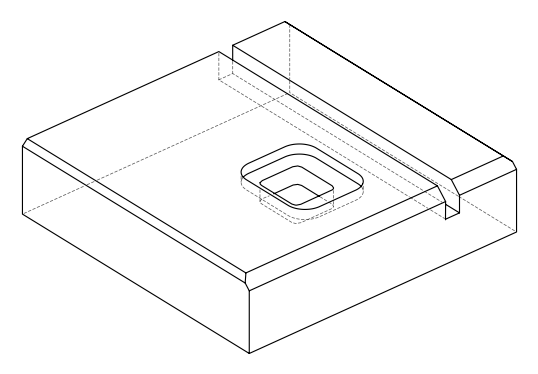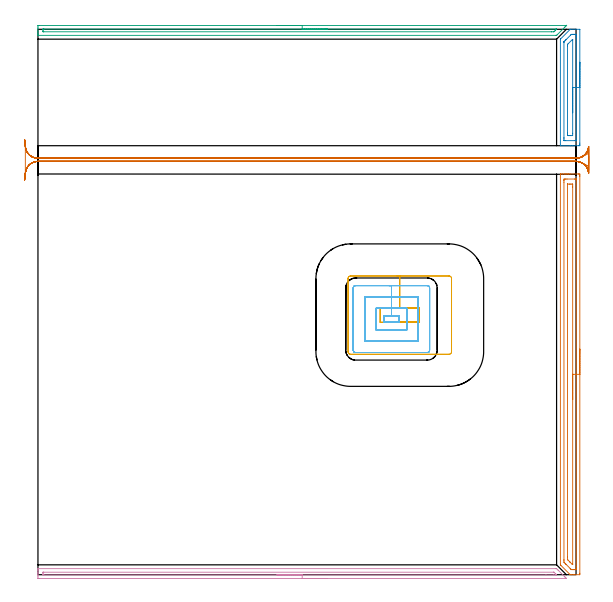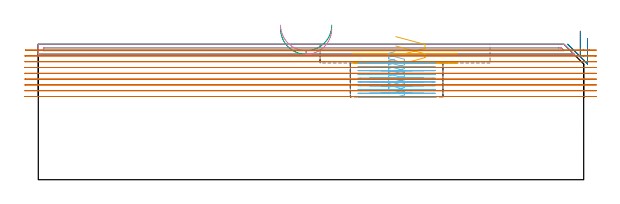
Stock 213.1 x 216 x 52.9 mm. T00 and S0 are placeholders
(PLAN: 7 operations, 3 tool changes, 27.8 min)
(1 AREA_MILL | FG_CHAMFER_SURFACE | UGT0205_001 | 4 min | 4849 mm3)
(2 AREA_MILL_1 | FG_CHAMFER_SURFACE_1 | UGT0205_001 | 1.29 min | 1477 mm3)
(3 AREA_MILL_2 | FG_CHAMFER_SURFACE_2 | UGT0205_001 | 3.48 min | 1575 mm3)
(4 AREA_MILL_3 | FG_CHAMFER_SURFACE_3 | UGT0205_001 | 3.48 min | 1574 mm3)
(5 MILL_RECTANGULAR_POCKET | POCKET_RECTANGULAR_STRAIGHT | UGT0201_109 | Follow Part, ap 6.35, ae 75% | 1 min | 26164 mm3)
(6 MILL_RECTANGULAR_POCKET_1 | POCKET_RECTANGULAR_STRAIGHT_1 | UGT0201_014 | Follow Part, ap 1.5, ae 75% | 5.93 min | 15475 mm3)
(7 MILL_RECTANGULAR_SLOT | SLOT_RECTANGULAR | NXT0201_013 | Follow Part, ap 2.5, ae 75% | 8.61 min | 48444 mm3)
(TOOL UGT0205_001 | Chamfer Mill 20 x 3 x 45 deg. | D20 FL50 Z2)
(TOOL UGT0201_109 | End Mill 25.4 mm | D25.4 FL25 Z2)
(TOOL UGT0201_014 | End mill 6 mm | D6 FL24 Z4)
(TOOL NXT0201_013 | ENDMILL 10mm | D10 FL30 Z4)
(OP 1 AREA_MILL)
G17 G21 G94 G90
T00 M6
G54
G17 G0 G90 X214.6 Y89.35 S1061 M3
G43 Z62.9 H0
Z55.2
G94 G1 Y89.312 Z54.328 F250.
Y89.198 Z53.464
Y89.009 Z52.612
Y88.747 Z51.78
Y88.413 Z50.974
Y88.01 Z50.2
Y87.541 Z49.464
Y87.01 Z48.772
Y86.421 Z48.129
Y85.778 Z47.54
Y85.086 Z47.008
Y84.35 Z46.54
Y83.576 Z46.137
Y82.77 Z45.803
Y81.938 Z45.541
Y81.086 Z45.352
Y80.222 Z45.238
Y79.35 Z45.2
Y0.573
X214.598 Y0.306 Z45.202
X214.592 Y0.003 Z45.206
X214.498 Y0. Z45.299
X212.499 Z47.297
X211.996 Z47.803
X211.252 Z48.547
X210.796 Y0.01 Z49.004
X210.75 Y0.052 Z49.05
X210.671 Y0.128 Z49.127
X207.065 Y3.733 Z52.732
X207.025 Y3.774 Z52.772
X206.905 Y3.897 Z52.891
X206.9 Y4.134 Z52.9
Y158.572
X206.903 Y158.69 Z52.889
X206.999 Y158.698 Z52.793
X207.103 Y158.7 Z52.696
X207.755 Z52.044
X208.498 Z51.301
X209.001 Z50.795
X209.253 Z50.544
X209.876 Z49.921
X210.127 Z49.67
X210.747 Z49.047
X213.936 Z45.86
X214.248 Y158.696 Z45.549
X214.592 Y158.69 Z45.204
X214.597 Y158.482 Z45.201
X214.599 Y158.127
X214.6 Y157.768 Z45.2
Y79.35
X213.186 Z46.614
Y3.243
X213.185 Y2.545 Z46.615
X213.183 Y2.353 Z46.617
X213.179 Y2.013 Z46.621
X212.842 Y2.004 Z46.958
X212.499 Y2.002 Z47.301
X211.97 Y2.001 Z47.83
X211.624 Y2.005 Z48.176
X211.279 Y2.01 Z48.521
X211.221 Y2.041 Z48.579
X211.175 Y2.082 Z48.625
X211.082 Y2.171 Z48.718
X210.897 Y2.353 Z48.904
X210.75 Y2.5 Z49.05
X209.116 Y4.134 Z50.684
X209.001 Y4.249 Z50.799
X208.618 Y4.635 Z51.182
X208.425 Y4.832 Z51.375
X208.331 Y4.931 Z51.469
X208.321 Y5.024 Z51.479
X208.315 Y5.722 Z51.485
Y5.914
X208.314 Y155.457 Z51.486
X208.315 Y156.155 Z51.485
X208.317 Y156.347 Z51.483
X208.321 Y156.686 Z51.479
X208.658 Y156.696 Z51.142
X209.001 Y156.699 Z50.799
X209.529 Y156.7 Z50.271
X212.499 Z47.301
X213.027 Z46.773
X213.141 Y156.697 Z46.659
X213.16 Y156.695 Z46.64
X213.176 Y156.691 Z46.624
X213.179 Y156.669 Z46.621
X213.183 Y156.54 Z46.617
X213.185 Y156.347 Z46.615
X213.186 Y79.35 Z46.614
X211.772 Z48.028
X211.771 Y4.134 Z48.029
X211.77 Y4.059 Z48.03
X211.767 Y4.023 Z48.033
X211.765 Y4.011 Z48.035
X211.748 Y4.007 Z48.052
X211.684 Y4.027 Z48.116
X211.624 Y4.08 Z48.176
X211.567 Y4.134 Z48.233
X210.75 Y4.949 Z49.05
X210.675 Y5.024 Z49.125
X209.876 Y5.828 Z49.924
X209.796 Y5.914 Z50.004
X209.735 Y5.993 Z50.065
X209.733 Y6.059 Z50.067
X209.729 Y6.804 Z50.071
Y6.954
Y154.566
X209.73 Y154.641 Z50.07
X209.733 Y154.677 Z50.067
X209.735 Y154.688 Z50.065
X209.75 Y154.694 Z50.05
X209.876 Y154.697 Z49.924
X210.619 Y154.7 Z49.181
X210.75 Z49.05
X211.495 Y154.699 Z48.305
X211.624 Y154.695 Z48.176
X211.75 Y154.69 Z48.05
X211.764 Y154.566 Z48.036
X211.767 Y154.421 Z48.033
X211.771 Y153.676 Z48.029
Y153.527
X211.772 Y79.35 Z48.028
Y78.478 Z48.066
Y77.613 Z48.18
Y76.762 Z48.369
Y75.93 Z48.631
Y75.124 Z48.965
Y74.35 Z49.368
Y73.614 Z49.837
Y72.922 Z50.368
Y72.279 Z50.957
Y71.69 Z51.601
Y71.158 Z52.293
Y70.69 Z53.028
Y70.287 Z53.802
Y69.953 Z54.608
Y69.691 Z55.44
Y69.502 Z56.292
Y69.388 Z57.157
Y69.35 Z58.028
G0 Z62.9
M5
M2
(OP 2 AREA_MILL_1)
G17 G21 G94 G90
T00 M6
G54
G17 G0 G90 X214.6 Y202.95 S1061 M3
G43 Z62.9 H0
Z55.2
G94 G1 Y202.912 Z54.328 F250.
Y202.798 Z53.464
Y202.609 Z52.612
Y202.347 Z51.78
Y202.013 Z50.974
Y201.61 Z50.2
Y201.141 Z49.464
Y200.61 Z48.772
Y200.021 Z48.129
Y199.378 Z47.54
Y198.686 Z47.008
Y197.95 Z46.54
Y197.176 Z46.137
Y196.37 Z45.803
Y195.538 Z45.541
Y194.686 Z45.352
Y193.822 Z45.238
Y192.95 Z45.2
Y170.922
X214.598 Y170.395 Z45.202
X214.594 Y170.044 Z45.203
X214.591 Y169.91 Z45.205
X214.248 Y169.9 Z45.548
X211.624 Z48.169
X210.853 Z48.945
X210.807 Z48.991
X206.982 Y169.901 Z52.816
X206.904 Y169.91 Z52.891
X206.9 Y169.952 Z52.9
Y211.967
X206.903 Y212.095 Z52.889
X206.976 Y212.178 Z52.821
X210.748 Y215.948 Z49.052
X210.79 Y215.99 Z49.008
X210.853 Y216. Z48.945
X214.592 Y215.999 Z45.206
X214.6 Y215.948 Z45.2
Y192.95
X213.186 Z46.614
X213.185 Y172.354 Z46.615
X213.184 Y172.164 Z46.616
X213.181 Y171.99 Z46.619
X213.179 Y171.913 Z46.621
X213.02 Y171.908 Z46.78
X212.758 Y171.901 Z47.042
X209.001 Y171.9 Z50.799
X208.385 Y171.902 Z51.415
X208.339 Y171.907 Z51.461
X208.321 Y171.911 Z51.479
X208.318 Y171.97 Z51.482
X208.316 Y172.164 Z51.484
X208.314 Y172.858 Z51.486
Y173.048
X208.315 Y210.893 Z51.485
X208.316 Y210.988 Z51.484
X208.318 Y211.035 Z51.482
X208.321 Y211.054 Z51.479
X208.341 Y211.083 Z51.459
X208.67 Y211.418 Z51.13
X209.001 Y211.752 Z50.799
X209.108 Y211.859 Z50.692
X210.867 Y213.618 Z48.933
X210.987 Y213.736 Z48.813
X211.203 Y213.945 Z48.597
X211.236 Y213.974 Z48.564
X211.278 Y213.99 Z48.522
X211.367 Y213.996 Z48.433
X211.624 Y213.999 Z48.176
X212.238 Y214. Z47.562
X212.499 Z47.301
X213.115 Y213.998 Z46.685
X213.161 Y213.993 Z46.639
X213.179 Y213.989 Z46.621
X213.182 Y213.93 Z46.618
X213.184 Y213.736 Z46.616
X213.186 Y213.042 Z46.614
Y212.852
Y192.95
X211.772 Z48.028
X211.771 Y174.817 Z48.029
Y174.669
X211.765 Y173.933 Z48.035
X211.652 Y173.905 Z48.148
X211.624 Y173.903 Z48.176
X210.782 Y173.9 Z49.018
X209.906 Y173.902 Z49.894
X209.876 Y173.907 Z49.924
X209.735 Y173.933 Z50.065
X209.733 Y174.077 Z50.067
X209.729 Y174.817 Z50.071
Y174.966
X209.728 Y209.463 Z50.072
X209.729 Y209.612 Z50.071
X209.733 Y209.909 Z50.067
X209.735 Y209.993 Z50.065
X209.747 Y210.036 Z50.053
X209.886 Y210.187 Z49.914
X211.646 Y211.946 Z48.154
X211.671 Y211.967 Z48.129
X211.717 Y211.99 Z48.083
X211.743 Z48.057
X211.765 Y211.98 Z48.035
X211.767 Y211.967 Z48.033
X211.77 Y211.889 Z48.03
X211.771 Y211.819 Z48.029
X211.772 Y192.95 Z48.028
Y192.078 Z48.066
Y191.213 Z48.18
Y190.362 Z48.369
Y189.53 Z48.631
Y188.724 Z48.965
Y187.95 Z49.368
Y187.214 Z49.837
Y186.522 Z50.368
Y185.879 Z50.957
Y185.29 Z51.601
Y184.758 Z52.293
Y184.29 Z53.028
Y183.887 Z53.802
Y183.553 Z54.608
Y183.291 Z55.44
Y183.102 Z56.292
Y182.988 Z57.157
Y182.95 Z58.028
G0 Z62.9
M5
M2
(OP 3 AREA_MILL_2)
G17 G21 G94 G90
T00 M6
G54
G17 G0 G90 X94.65 Y217.5 S1061 M3
G43 Z62.9 H0
Z59.
G94 G1 X94.688 Z58.128 F250.
X94.802 Z57.264
X94.991 Z56.412
X95.253 Z55.58
X95.587 Z54.774
X95.99 Z54.
X96.458 Z53.264
X96.989 Z52.572
X97.579 Z51.929
X98.222 Z51.34
X98.914 Z50.809
X99.65 Z50.34
X100.424 Z49.937
X101.23 Z49.603
X102.062 Z49.341
X102.913 Z49.152
X103.778 Z49.038
X104.65 Z49.
X209.203
X209.282 Y217.495 Z49.003
X209.283 Y217.494 Z49.004
X209.282 Y217.481 Z49.017
X208.697 Y216.897 Z49.603
X205.528 Y213.729 Z52.771
X205.395 Y213.604 Z52.89
X205.114 Y213.6 Z52.9
X0.167
X0.01 Y213.602 Z52.888
X0.007 Y213.659 Z52.833
X0. Y214.056 Z52.443
Y214.436 Z52.063
Y215.104 Z51.392
Y216.33 Z50.167
X0.002 Y216.889 Z49.605
X0.005 Y217.493 Z49.003
X0.008 Y217.495 Z49.001
X0.613 Y217.5 Z49.
X104.65
Y216.086 Z50.414
X205.114
X205.204 Y216.085 Z50.415
X205.382 Y216.081 Z50.419
X205.417 Y216.079 Z50.421
X205.41 Y216.068 Z50.432
X205.384 Y216.036 Z50.464
X205.346 Y215.996 Z50.504
X204.783 Y215.435 Z51.065
X204.447 Y215.104 Z51.396
X204.371 Y215.032 Z51.468
X204.305 Y215.02 Z51.48
X204.221 Y215.019 Z51.481
X203.418 Y215.014 Z51.486
X203.328
X2.31 Y215.015 Z51.485
X2.132 Y215.018 Z51.482
X2.02 Y215.021 Z51.479
X2.01 Y215.048 Z51.452
X2.007 Y215.104 Z51.396
X2.001 Y215.502 Z50.998
Y215.996 Z50.504
X2.002 Y216.046 Z50.454
X2.005 Y216.07 Z50.43
X2.008 Y216.077 Z50.423
X2.043 Y216.08 Z50.42
X2.221 Y216.085 Z50.415
X2.31 Y216.086 Z50.414
X2.399
X104.65
X105.521 Z50.452
X106.386 Z50.566
X107.238 Z50.755
X108.07 Z51.017
X108.876 Z51.351
X109.65 Z51.754
X110.386 Z52.223
X111.078 Z52.754
X111.721 Z53.343
X112.31 Z53.986
X112.841 Z54.679
X113.31 Z55.414
X113.713 Z56.188
X114.047 Z56.994
X114.309 Z57.826
X114.498 Z58.678
X114.612 Z59.543
X114.65 Z60.414
G0 Z62.9
M5
M2
(OP 4 AREA_MILL_3)
G17 G21 G94 G90
T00 M6
G54
G17 G0 G90 X114.65 Y-1.5 S1061 M3
G43 Z62.9 H0
Z59.
G94 G1 X114.612 Z58.128 F250.
X114.498 Z57.264
X114.309 Z56.412
X114.047 Z55.58
X113.713 Z54.774
X113.31 Z54.
X112.841 Z53.264
X112.31 Z52.572
X111.721 Z51.929
X111.078 Z51.34
X110.386 Z50.808
X109.65 Z50.34
X108.876 Z49.937
X108.07 Z49.603
X107.238 Z49.341
X106.386 Z49.152
X105.522 Z49.038
X104.65 Z49.
X0.613
X0.008 Y-1.495 Z49.001
X0.005 Y-1.493 Z49.003
X0. Y-0.889 Z49.605
Y-0.33 Z50.167
Y0.004 Z50.5
Y0.563 Z51.059
Y0.896 Z51.392
Y1.564 Z52.063
Y1.944 Z52.443
X0.007 Y2.341 Z52.833
X0.01 Y2.397 Z52.888
X0.167 Y2.4 Z52.9
X205.114
X205.397 Y2.394 Z52.888
X205.412 Y2.39 Z52.885
X205.997 Y1.803 Z52.303
X208.687 Y-0.887 Z49.613
X208.984 Y-1.184 Z49.315
X209.137 Y-1.336 Z49.161
X209.282 Y-1.484 Z49.014
X209.283 Y-1.494 Z49.004
X209.282 Y-1.499 Z48.999
X104.65 Y-1.5 Z49.
Y-0.086 Z50.414
X2.399
X2.02 Y-0.079 Z50.421
X2.01 Y-0.052 Z50.448
X2.008 Y0.004 Z50.504
X2.001 Y0.402 Z50.902
Y0.896 Z51.396
X2.003 Y0.946 Z51.446
X2.006 Y0.97 Z51.47
X2.008 Y0.977 Z51.477
X2.043 Y0.979 Z51.479
X2.221 Y0.984 Z51.484
X2.31 Y0.985 Z51.485
X204.133
X204.221 Y0.984 Z51.484
X204.31 Y0.98 Z51.48
X204.362 Y0.977 Z51.477
X204.391 Y0.952 Z51.452
X204.45 Y0.896 Z51.396
X205.114 Y0.234 Z50.734
X205.34 Y0.004 Z50.504
X205.407 Y-0.068 Z50.432
X205.292 Y-0.079 Z50.421
X205.201 Y-0.083 Z50.417
X205.114 Y-0.085 Z50.415
X204.311 Y-0.086 Z50.414
X201.196
X104.65
X103.778 Z50.452
X102.913 Z50.566
X102.062 Z50.755
X101.23 Z51.017
X100.424 Z51.351
X99.65 Z51.754
X98.914 Z52.223
X98.222 Z52.754
X97.579 Z53.343
X96.99 Z53.986
X96.458 Z54.678
X95.99 Z55.414
X95.587 Z56.188
X95.253 Z56.994
X94.991 Z57.826
X94.802 Z58.678
X94.688 Z59.543
X94.65 Z60.414
G0 Z62.9
M5
M2
(OP 5 MILL_RECTANGULAR_POCKET)
G17 G21 G94 G90
T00 M6
G54
G17 G0 G90 X139.682 Y100. S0 M3
G43 Z62.9 H0
Z55.9
G94 G1 X151.1 Z52.84 F250.
Y105.6 Z51.34
X143.3 Z49.25
X135.5 F500.
Y100.
X151.1
Y105.6
X143.3
Y118.3
X123.8
G3 X122.8 Y117.3 R1.
G1 Y88.3
G3 X123.8 Y87.3 R1.
G1 X162.8
G3 X163.8 Y88.3 R1.
G1 Y117.3
G3 X162.8 Y118.3 R1.
G1 X143.3
X142.3
G0 X139.682 Y100. Z52.25
G1 X151.1 Z49.191 F250.
Y105.6 Z47.69
X143.3 Z45.6
X135.5 F500.
Y100.
X151.1
Y105.6
X143.3
Y118.3
X123.8
G3 X122.8 Y117.3 R1.
G1 Y88.3
G3 X123.8 Y87.3 R1.
G1 X162.8
G3 X163.8 Y88.3 R1.
G1 Y117.3
G3 X162.8 Y118.3 R1.
G1 X143.3
X142.3
G0 Z62.9
M5
M2
(OP 6 MILL_RECTANGULAR_POCKET_1)
G17 G21 G94 G90
T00 M6
G54
G17 G0 G90 X139.288 Y102.5 S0 M3
G43 Z62.9 H0
Z50.014
G94 G1 X136.9 Z49.375 F250.
Y100. Z48.705
X143.1 Z47.043
Y102.5 Z46.373
X140. Z45.543
X136.9 F500.
Y100.
X143.1
Y102.5
X140.
Y105.5
X133.9
Y97.
X146.1
Y105.5
X140.
Y110.
X129.4
Y92.5
X150.6
Y110.
X140.
Y114.5
X125.8
G3 X124.9 Y113.6 R0.9
G1 Y88.9
G3 X125.8 Y88. R0.9
G1 X154.2
G3 X155.1 Y88.9 R0.9
G1 Y113.6
G3 X154.2 Y114.5 R0.9
G1 X140.
X139.
G0 X139.288 Y102.5 Z48.543
G1 X136.9 Z47.903 F250.
Y100. Z47.233
X143.1 Z45.572
Y102.5 Z44.902
X140. Z44.071
X136.9 F500.
Y100.
X143.1
Y102.5
X140.
Y105.5
X133.9
Y97.
X146.1
Y105.5
X140.
Y110.
X129.4
Y92.5
X150.6
Y110.
X140.
Y114.5
X125.8
G3 X124.9 Y113.6 R0.9
G1 Y88.9
G3 X125.8 Y88. R0.9
G1 X154.2
G3 X155.1 Y88.9 R0.9
G1 Y113.6
G3 X154.2 Y114.5 R0.9
G1 X140.
X139.
G0 X139.288 Y102.5 Z47.071
G1 X136.9 Z46.432 F250.
Y100. Z45.762
X143.1 Z44.1
Y102.5 Z43.431
X140. Z42.6
X136.9 F500.
Y100.
X143.1
Y102.5
X140.
Y105.5
X133.9
Y97.
X146.1
Y105.5
X140.
Y110.
X129.4
Y92.5
X150.6
Y110.
X140.
Y114.5
X125.8
G3 X124.9 Y113.6 R0.9
G1 Y88.9
G3 X125.8 Y88. R0.9
G1 X154.2
G3 X155.1 Y88.9 R0.9
G1 Y113.6
G3 X154.2 Y114.5 R0.9
G1 X140.
X139.
G0 X139.288 Y102.5 Z45.6
G1 X136.9 Z44.96 F250.
Y100. Z44.29
X143.1 Z42.629
Y102.5 Z41.959
X140. Z41.129
X136.9 F500.
Y100.
X143.1
Y102.5
X140.
Y105.5
X133.9
Y97.
X146.1
Y105.5
X140.
Y110.
X129.4
Y92.5
X150.6
Y110.
X140.
Y114.5
X125.8
G3 X124.9 Y113.6 R0.9
G1 Y88.9
G3 X125.8 Y88. R0.9
G1 X154.2
G3 X155.1 Y88.9 R0.9
G1 Y113.6
G3 X154.2 Y114.5 R0.9
G1 X140.
X139.
G0 X139.288 Y102.5 Z44.129
G1 X136.9 Z43.489 F250.
Y100. Z42.819
X143.1 Z41.158
Y102.5 Z40.488
X140. Z39.657
X136.9 F500.
Y100.
X143.1
Y102.5
X140.
Y105.5
X133.9
Y97.
X146.1
Y105.5
X140.
Y110.
X129.4
Y92.5
X150.6
Y110.
X140.
Y114.5
X125.8
G3 X124.9 Y113.6 R0.9
G1 Y88.9
G3 X125.8 Y88. R0.9
G1 X154.2
G3 X155.1 Y88.9 R0.9
G1 Y113.6
G3 X154.2 Y114.5 R0.9
G1 X140.
X139.
G0 X139.288 Y102.5 Z42.657
G1 X136.9 Z42.017 F250.
Y100. Z41.348
X143.1 Z39.686
Y102.5 Z39.016
X140. Z38.186
X136.9 F500.
Y100.
X143.1
Y102.5
X140.
Y105.5
X133.9
Y97.
X146.1
Y105.5
X140.
Y110.
X129.4
Y92.5
X150.6
Y110.
X140.
Y114.5
X125.8
G3 X124.9 Y113.6 R0.9
G1 Y88.9
G3 X125.8 Y88. R0.9
G1 X154.2
G3 X155.1 Y88.9 R0.9
G1 Y113.6
G3 X154.2 Y114.5 R0.9
G1 X140.
X139.
G0 X139.288 Y102.5 Z41.186
G1 X136.9 Z40.546 F250.
Y100. Z39.876
X143.1 Z38.215
Y102.5 Z37.545
X140. Z36.714
X136.9 F500.
Y100.
X143.1
Y102.5
X140.
Y105.5
X133.9
Y97.
X146.1
Y105.5
X140.
Y110.
X129.4
Y92.5
X150.6
Y110.
X140.
Y114.5
X125.8
G3 X124.9 Y113.6 R0.9
G1 Y88.9
G3 X125.8 Y88. R0.9
G1 X154.2
G3 X155.1 Y88.9 R0.9
G1 Y113.6
G3 X154.2 Y114.5 R0.9
G1 X140.
X139.
G0 X139.288 Y102.5 Z39.714
G1 X136.9 Z39.075 F250.
Y100. Z38.405
X143.1 Z36.743
Y102.5 Z36.073
X140. Z35.243
X136.9 F500.
Y100.
X143.1
Y102.5
X140.
Y105.5
X133.9
Y97.
X146.1
Y105.5
X140.
Y110.
X129.4
Y92.5
X150.6
Y110.
X140.
Y114.5
X125.8
G3 X124.9 Y113.6 R0.9
G1 Y88.9
G3 X125.8 Y88. R0.9
G1 X154.2
G3 X155.1 Y88.9 R0.9
G1 Y113.6
G3 X154.2 Y114.5 R0.9
G1 X140.
X139.
G0 X139.288 Y102.5 Z38.243
G1 X136.9 Z37.603 F250.
Y100. Z36.933
X143.1 Z35.272
Y102.5 Z34.602
X140. Z33.771
X136.9 F500.
Y100.
X143.1
Y102.5
X140.
Y105.5
X133.9
Y97.
X146.1
Y105.5
X140.
Y110.
X129.4
Y92.5
X150.6
Y110.
X140.
Y114.5
X125.8
G3 X124.9 Y113.6 R0.9
G1 Y88.9
G3 X125.8 Y88. R0.9
G1 X154.2
G3 X155.1 Y88.9 R0.9
G1 Y113.6
G3 X154.2 Y114.5 R0.9
G1 X140.
X139.
G0 X139.288 Y102.5 Z36.771
G1 X136.9 Z36.132 F250.
Y100. Z35.462
X143.1 Z33.801
Y102.5 Z33.131
X140. Z32.3
X136.9 F500.
Y100.
X143.1
Y102.5
X140.
Y105.5
X133.9
Y97.
X146.1
Y105.5
X140.
Y110.
X129.4
Y92.5
X150.6
Y110.
X140.
Y114.5
X125.8
G3 X124.9 Y113.6 R0.9
G1 Y88.9
G3 X125.8 Y88. R0.9
G1 X154.2
G3 X155.1 Y88.9 R0.9
G1 Y113.6
G3 X154.2 Y114.5 R0.9
G1 X140.
X139.
G0 Z62.9
M5
M2
(OP 7 MILL_RECTANGULAR_SLOT)
G17 G21 G94 G90
T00 M6
G54
G17 G0 G90 X218.056 Y166.827 S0 M3
G43 Z62.9 H0
Z50.633
G94 G1 X215.388 Y165.454 F250.
G2 X213.1 Y164.9 R5. F500.
G1 X0.
G2 X-4.97 Y169.353 R5.
G1 X-5.
Y159.247
X-4.97
G2 X0. Y163.7 R5.
G1 X213.1
G2 X215.389 Y163.145 R5.
G1 X218.056 Y161.772 F250.
G0 Z62.9
X-5.298 Y156.265
Z48.367
G1 X-4.97 Y159.247
G2 X0. Y163.7 R5. F500.
G1 X213.1
G2 X217.588 Y160.904 R5.
G3 X218.1 Y163.099 R5.
G1 Y165.487
G3 X217.585 Y167.69 R5.
G2 X213.1 Y164.9 R5.
G1 X0.
G2 X-4.97 Y169.353 R5.
G1 X-5.298 Y172.335 F250.
G0 Y156.265 Z46.1
G1 X-4.97 Y159.247
G2 X0. Y163.7 R5. F500.
G1 X213.1
G2 X217.995 Y159.718 R5.
G1 X218.025 Y159.713
G3 X218.1 Y160.568 R5.
G1 Y168.029
G3 X218.025 Y168.886 R5.
G1 X217.995 Y168.881
G2 X213.1 Y164.9 R5.
G1 X0.
G2 X-4.97 Y169.353 R5.
G1 X-5.298 Y172.335 F250.
G0 Y156.265 Z43.833
G1 X-4.97 Y159.247
G2 X0. Y163.7 R5. F500.
G1 X213.1
G2 X218.09 Y159.016 R5.
G1 Y169.584
G2 X213.1 Y164.9 R5.
G1 X0.
G2 X-4.97 Y169.353 R5.
G1 X-5.298 Y172.335 F250.
G0 Y156.265 Z41.567
G1 X-4.97 Y159.247
G2 X0. Y163.7 R5. F500.
G1 X213.1
G2 X218.09 Y159.016 R5.
G1 Y169.584
G2 X213.1 Y164.9 R5.
G1 X0.
G2 X-4.97 Y169.353 R5.
G1 X-5.298 Y172.335 F250.
G0 Y156.265 Z39.3
G1 X-4.97 Y159.247
G2 X0. Y163.7 R5. F500.
G1 X213.1
G2 X218.09 Y159.016 R5.
G1 Y169.584
G2 X213.1 Y164.9 R5.
G1 X0.
G2 X-4.97 Y169.353 R5.
G1 X-5.298 Y172.335 F250.
G0 Y156.265 Z37.033
G1 X-4.97 Y159.247
G2 X0. Y163.7 R5. F500.
G1 X213.1
G2 X218.09 Y159.016 R5.
G1 Y169.584
G2 X213.1 Y164.9 R5.
G1 X0.
G2 X-4.97 Y169.353 R5.
G1 X-5.298 Y172.335 F250.
G0 Y156.265 Z34.767
G1 X-4.97 Y159.247
G2 X0. Y163.7 R5. F500.
G1 X213.1
G2 X218.09 Y159.016 R5.
G1 Y169.584
G2 X213.1 Y164.9 R5.
G1 X0.
G2 X-4.97 Y169.353 R5.
G1 X-5.298 Y172.335 F250.
G0 Y156.265 Z32.5
G1 X-4.97 Y159.247
G2 X0. Y163.7 R5. F500.
G1 X213.1
G2 X218.09 Y159.016 R5.
G1 Y169.584
G2 X213.1 Y164.9 R5.
G1 X0.
G2 X-4.97 Y169.353 R5.
G1 X-5.298 Y172.335 F250.
G0 Z62.9
M5
M2
